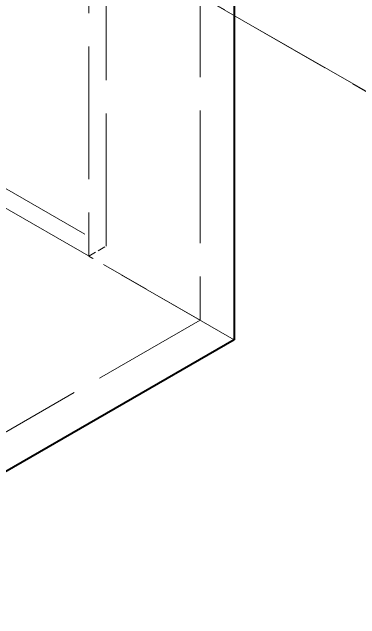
# Model space of a CAD drawing. Header units: millimetres. Extents: x 0 to 2378, y 0 to 1682.
# Drawn here: x 2191.6 to 2203.1, y 1391.49 to 1411.57 of the extents above; entities that cross this region are included whole.
import ezdxf

# ---------------------------------------------------------------- set-up
doc = ezdxf.new("R2010")
doc.units = ezdxf.units.MM
doc.header["$LTSCALE"] = 2
doc.linetypes.add('DASHED', pattern=[0.2067, 0.1654, -0.0413])
doc.layers.add('가려진 것(ISO)', color=2, linetype='DASHED', lineweight=18)
doc.layers.add('가시적인 것(ISO)', color=3, linetype='Continuous', lineweight=40)

msp = doc.modelspace()

# ---------------------------------------------------------------- linework, layer by layer
at = {"layer": '가려진 것(ISO)', "ltscale": 13.288179}
for p, q in [((2194.7011, 1403.8223), (2194.7011, 1471.1882)), ((2194.1354, 1470.8624), (2194.1354, 1403.4966)), ((2197.8124, 1468.745), (2197.8124, 1401.3791))]:
    msp.add_line(p, q, dxfattribs=at)
at = {"layer": '가려진 것(ISO)', "ltscale": 12.886484}
msp.add_line((2111.8282, 1451.5456), (2194.7011, 1403.8223), dxfattribs=at)
at = {"layer": '가려진 것(ISO)', "ltscale": 13.041375}
msp.add_line((2198.9438, 1400.7251), (2111.2625, 1451.2174), dxfattribs=at)
at = {"layer": '가려진 것(ISO)', "ltscale": 13.202866}
msp.add_line((2152.2747, 1438.3355), (2271.9172, 1369.438), dxfattribs=at)
at = {"layer": '가려진 것(ISO)', "ltscale": 12.901145}
msp.add_line((2184.3774, 1419.8463), (2240.9459, 1387.2706), dxfattribs=at)
at = {"layer": '가려진 것(ISO)', "ltscale": 0.761779}
msp.add_line((2194.1354, 1403.4966), (2194.7011, 1403.8223), dxfattribs=at)
at = {"layer": '가려진 것(ISO)', "ltscale": 4.952111}
msp.add_line((2197.8124, 1401.3791), (2194.1354, 1403.4966), dxfattribs=at)
at = {"layer": '가려진 것(ISO)', "ltscale": 11.611031}
msp.add_line((2197.8124, 1401.3791), (2191.0242, 1397.4701), dxfattribs=at)
at = {"layer": '가시적인 것(ISO)'}
for p, q in [((2198.9438, 1469.3991), (2198.9438, 1400.7251)), ((2198.9438, 1400.7251), (2191.0242, 1396.1645))]:
    msp.add_line(p, q, dxfattribs=at)

doc.saveas('drawing.dxf')
